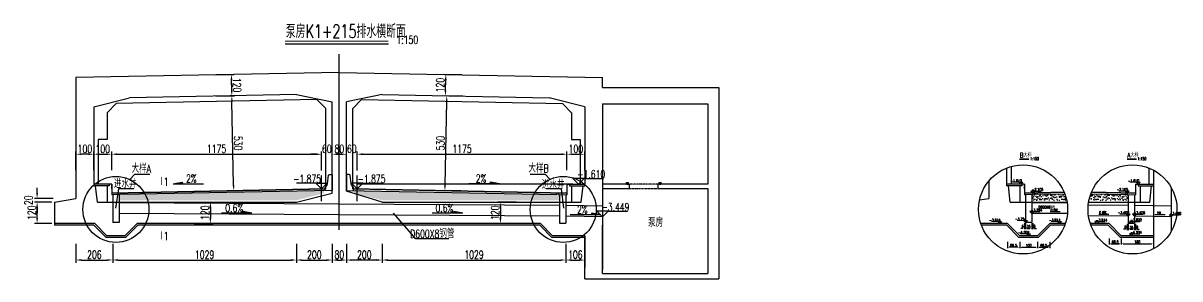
# Model space of a CAD drawing. Header units: millimetres. Extents: x -288 to 6191, y -2366 to -935.
import ezdxf
from ezdxf.enums import TextEntityAlignment as Align

# ---------------------------------------------------------------- set-up
doc = ezdxf.new("R2010")
doc.units = ezdxf.units.MM
doc.header["$LTSCALE"] = 0.25
doc.header["$MEASUREMENT"] = 0
doc.linetypes.add('ACAD_ISO04W100', pattern=[30, 24, -3, 0, -3])
doc.linetypes.add('DASHED', pattern=[0.75, 0.5, -0.25])
for name, color, linetype in [('WINDOW', 4, 'Continuous'), ('中心线', 5, 'ACAD_ISO04W100'), ('填充', 8, 'Continuous'), ('尺寸', 7, 'Continuous'), ('建筑限界', 9, 'Continuous'), ('文字', 7, 'Continuous'), ('标注', 7, 'Continuous'), ('次轮廓线', 7, 'Continuous'), ('轮廓线', 1, 'Continuous')]:
    doc.layers.add(name, color=color, linetype=linetype)
doc.styles.get("Standard").update_dxf_attribs({"font": 'simplex1.shx', "width": 0.7, "bigfont": 'hztxt.shx'})
doc.dimstyles.new('150', dxfattribs={"dimscale": 15, "dimtxt": 3, "dimasz": 2, "dimexe": 1, "dimexo": 1, "dimgap": 0.5, "dimtad": 1, "dimdec": 1, "dimdsep": 46, "dimtxsty": 'Standard', "dimcen": 0.5, "dimadec": 0, "dimazin": 0, "dimtfac": 1, "dimtdec": 1, "dimtofl": 0, "dimtmove": 2, "dimatfit": 3, "dimfxl": 0, "dimtolj": 1, "dimtzin": 0, "dimarcsym": 0})
doc.dimstyles.new('50', dxfattribs={"dimscale": 5, "dimtxt": 3, "dimasz": 2, "dimexe": 1, "dimexo": 1, "dimgap": 0.5, "dimtad": 1, "dimdec": 1, "dimdsep": 46, "dimtxsty": 'Standard', "dimcen": 0.5, "dimadec": 0, "dimazin": 0, "dimtfac": 1, "dimtdec": 1, "dimtofl": 0, "dimtmove": 2, "dimatfit": 3, "dimfxl": 0, "dimtolj": 1, "dimtzin": 0, "dimarcsym": 0})
pattern_1 = [(45, (-2627.468, 6522.255), (-8.838835, 8.838835), []), (50, (-2627.468, 6522.255), (35.86301, -3.13761), [3.75, -41.25]), (355, (-2627.47, 6522.255), (-6.93757, 37.60961), [3, -33]), (100.4514, (-2624.48, 6521.994), (28.92547, 34.47198), [3.18701, -35.0571]), (46.1842, (-2627.47, 6532.255), (53.36205, -8.27595), [5.625, -61.875]), (96.6356, (-2623.02, 6531.565), (46.73314, 48.7059), [4.7805, -52.58565]), (351.1842, (-2627.47, 6532.255), (46.7331, 48.70593), [4.5, -49.5]), (21, (-2622.468, 6529.755), (29.84535, -20.130945), [3.75, -41.25]), (326, (-2622.47, 6529.755), (12.16577, 36.2575), [3, -33]), (71.4514, (-2619.98, 6528.078), (42.01113, 16.12652), [3.18701, -35.0571]), (37.5, (-2627.468, 6522.255), (0.607993, 16.644693), [0, -32.6, 0, -33.5, 0, -33.125]), (7.5, (-2627.468, 6522.255), (13.153477, 19.720586), [0, -19.1, 0, -31.85, 0, -12.625]), (327.5, (-2638.618, 6522.255), (26.691122, -1.127744), [0, -12.5, 0, -39, 0, -51.75]), (317.5, (-2643.618, 6522.255), (29.15931, 5.00525), [0, -16.25, 0, -25.9, 0, -36.75])]

# ---------------------------------------------------------------- blocks, each defined once
blk = doc.blocks.new('*D5')
at = {"layer": '标注', "color": 0, "lineweight": -2}
for p, q in [((7.9, -2170.3), (7.9, -2275.3)), ((213.9, -2170.3), (213.9, -2275.3)), ((37.9, -2260.3), (183.9, -2260.3))]:
    blk.add_line(p, q, dxfattribs=at)
at = {"layer": '标注', "color": 0}
for points in [[(37.9, -2255.3), (37.9, -2265.3), (7.9, -2260.3)], [(183.9, -2255.3), (183.9, -2265.3), (213.9, -2260.3)]]:
    blk.add_solid(points, dxfattribs=at)
at = {"layer": '标注', "color": 0, "insert": (110.9, -2230.3), "char_height": 45, "attachment_point": 5}
blk.add_mtext('\\A1;206', dxfattribs=at)
blk = doc.blocks.new('*D6')
at = {"layer": '标注', "color": 0, "lineweight": -2}
for p, q in [((213.9, -2170.3), (213.9, -2275.3)), ((1242.9, -2170.3), (1242.9, -2275.3)), ((243.9, -2260.3), (1212.9, -2260.3))]:
    blk.add_line(p, q, dxfattribs=at)
at = {"layer": '标注', "color": 0}
for points in [[(243.9, -2255.3), (243.9, -2265.3), (213.9, -2260.3)], [(1212.9, -2255.3), (1212.9, -2265.3), (1242.9, -2260.3)]]:
    blk.add_solid(points, dxfattribs=at)
at = {"layer": '标注', "color": 0, "insert": (728.4, -2230.3), "char_height": 45, "attachment_point": 5}
blk.add_mtext('\\A1;1029', dxfattribs=at)
blk = doc.blocks.new('*D7')
at = {"layer": '标注', "color": 0, "lineweight": -2}
for p, q in [((1442.9, -2170.3), (1442.9, -2275.3)), ((1522.9, -2170.3), (1522.9, -2275.3)), ((1472.9, -2260.3), (1492.9, -2260.3))]:
    blk.add_line(p, q, dxfattribs=at)
at = {"layer": '标注', "color": 0}
for points in [[(1472.9, -2255.3), (1472.9, -2265.3), (1442.9, -2260.3)], [(1492.9, -2255.3), (1492.9, -2265.3), (1522.9, -2260.3)]]:
    blk.add_solid(points, dxfattribs=at)
at = {"layer": '标注', "color": 0, "insert": (1482.9, -2230.3), "char_height": 45, "attachment_point": 5}
blk.add_mtext('\\A1;80', dxfattribs=at)
blk = doc.blocks.new('*D8')
at = {"layer": '标注', "color": 0, "lineweight": -2}
for p, q in [((1722.9, -2170.3), (1722.9, -2275.3)), ((2751.9, -2170.3), (2751.9, -2275.3)), ((1752.9, -2260.3), (2721.9, -2260.3))]:
    blk.add_line(p, q, dxfattribs=at)
at = {"layer": '标注', "color": 0}
for points in [[(1752.9, -2255.3), (1752.9, -2265.3), (1722.9, -2260.3)], [(2721.9, -2255.3), (2721.9, -2265.3), (2751.9, -2260.3)]]:
    blk.add_solid(points, dxfattribs=at)
at = {"layer": '标注', "color": 0, "insert": (2237.4, -2230.3), "char_height": 45, "attachment_point": 5}
blk.add_mtext('\\A1;1029', dxfattribs=at)
blk = doc.blocks.new('*D9')
at = {"layer": '标注', "color": 0, "lineweight": -2}
for p, q in [((2751.9, -2170.3), (2751.9, -2275.3)), ((2857.9, -2170.3), (2857.9, -2275.3)), ((2781.9, -2260.3), (2827.9, -2260.3))]:
    blk.add_line(p, q, dxfattribs=at)
at = {"layer": '标注', "color": 0}
for points in [[(2781.9, -2255.3), (2781.9, -2265.3), (2751.9, -2260.3)], [(2827.9, -2255.3), (2827.9, -2265.3), (2857.9, -2260.3)]]:
    blk.add_solid(points, dxfattribs=at)
at = {"layer": '标注', "color": 0, "insert": (2804.9, -2230.3), "char_height": 45, "attachment_point": 5}
blk.add_mtext('\\A1;106', dxfattribs=at)
blk = doc.blocks.new('*D10')
at = {"layer": '标注', "color": 0, "lineweight": -2}
for p, q in [((-127.1, -1935.7), (-224.8, -1935.7)), ((-209.8, -2025.7), (-209.8, -1965.7)), ((-127.1, -2055.7), (-224.8, -2055.7))]:
    blk.add_line(p, q, dxfattribs=at)
at = {"layer": '标注', "color": 0}
for points in [[(-214.8, -1965.7), (-204.8, -1965.7), (-209.8, -1935.7)], [(-214.8, -2025.7), (-204.8, -2025.7), (-209.8, -2055.7)]]:
    blk.add_solid(points, dxfattribs=at)
at = {"layer": '标注', "color": 0, "insert": (-239.8, -1995.7), "char_height": 45, "attachment_point": 5, "rotation": 90}
blk.add_mtext('\\A1;120', dxfattribs=at)
blk = doc.blocks.new('*D11')
at = {"layer": '标注', "color": 0, "lineweight": -2}
for p, q in [((-209.8, -1885.7), (-209.8, -1855.7)), ((-119.8, -1915.7), (-224.8, -1915.7)), ((-127.1, -1935.7), (-224.8, -1935.7)), ((-209.8, -1965.7), (-209.8, -1995.7))]:
    blk.add_line(p, q, dxfattribs=at)
at = {"layer": '标注', "color": 0}
for points in [[(-214.8, -1885.7), (-204.8, -1885.7), (-209.8, -1915.7)], [(-214.8, -1965.7), (-204.8, -1965.7), (-209.8, -1935.7)]]:
    blk.add_solid(points, dxfattribs=at)
at = {"layer": '标注', "color": 0, "insert": (-258.6, -1925.7), "char_height": 45, "attachment_point": 5, "rotation": 90}
blk.add_mtext('\\A1;20', dxfattribs=at)
blk = doc.blocks.new('*D12')
at = {"color": 0, "lineweight": -2}
for p, q in [((670.6, -1935.7), (775.6, -1935.7)), ((760.6, -1965.7), (760.6, -2025.7)), ((670.6, -2055.7), (775.6, -2055.7))]:
    blk.add_line(p, q, dxfattribs=at)
at = {"color": 0}
for points in [[(755.6, -1965.7), (765.6, -1965.7), (760.6, -1935.7)], [(755.6, -2025.7), (765.6, -2025.7), (760.6, -2055.7)]]:
    blk.add_solid(points, dxfattribs=at)
at = {"color": 0, "insert": (730.6, -1995.7), "char_height": 45, "attachment_point": 5, "rotation": 90}
blk.add_mtext('\\A1;120', dxfattribs=at)
blk = doc.blocks.new('*D1')
at = {"layer": '标注', "color": 0, "lineweight": -2}
for p, q in [((107.9, -1758.3), (107.9, -1653.3)), ((137.9, -1668.3), (177.9, -1668.3)), ((207.9, -1758.3), (207.9, -1653.3))]:
    blk.add_line(p, q, dxfattribs=at)
at = {"layer": '标注', "color": 0}
for points in [[(137.9, -1663.3), (137.9, -1673.3), (107.9, -1668.3)], [(177.9, -1663.3), (177.9, -1673.3), (207.9, -1668.3)]]:
    blk.add_solid(points, dxfattribs=at)
at = {"layer": '标注', "color": 0, "insert": (157.9, -1638.3), "char_height": 45, "attachment_point": 5}
blk.add_mtext('\\A1;100', dxfattribs=at)
blk = doc.blocks.new('*D2')
at = {"layer": '标注', "color": 0, "lineweight": -2}
for p, q in [((207.9, -1758.3), (207.9, -1653.3)), ((237.9, -1668.3), (1352.9, -1668.3)), ((1382.9, -1758.3), (1382.9, -1653.3))]:
    blk.add_line(p, q, dxfattribs=at)
at = {"layer": '标注', "color": 0}
for points in [[(237.9, -1663.3), (237.9, -1673.3), (207.9, -1668.3)], [(1352.9, -1663.3), (1352.9, -1673.3), (1382.9, -1668.3)]]:
    blk.add_solid(points, dxfattribs=at)
at = {"layer": '标注', "color": 0, "insert": (795.4, -1638.3), "char_height": 45, "attachment_point": 5}
blk.add_mtext('\\A1;1175', dxfattribs=at)
blk = doc.blocks.new('*D3')
at = {"layer": '标注', "color": 0, "lineweight": -2}
for p, q in [((1582.9, -1758.3), (1582.9, -1653.3)), ((1612.9, -1668.3), (2727.9, -1668.3)), ((2757.9, -1758.3), (2757.9, -1653.3))]:
    blk.add_line(p, q, dxfattribs=at)
at = {"layer": '标注', "color": 0}
for points in [[(1612.9, -1663.3), (1612.9, -1673.3), (1582.9, -1668.3)], [(2727.9, -1663.3), (2727.9, -1673.3), (2757.9, -1668.3)]]:
    blk.add_solid(points, dxfattribs=at)
at = {"layer": '标注', "color": 0, "insert": (2170.4, -1638.3), "char_height": 45, "attachment_point": 5}
blk.add_mtext('\\A1;1175', dxfattribs=at)
blk = doc.blocks.new('*D4')
at = {"layer": '标注', "color": 0, "lineweight": -2}
for p, q in [((2757.9, -1758.3), (2757.9, -1653.3)), ((2787.9, -1668.3), (2827.9, -1668.3)), ((2857.9, -1758.3), (2857.9, -1653.3))]:
    blk.add_line(p, q, dxfattribs=at)
at = {"layer": '标注', "color": 0}
for points in [[(2787.9, -1663.3), (2787.9, -1673.3), (2757.9, -1668.3)], [(2827.9, -1663.3), (2827.9, -1673.3), (2857.9, -1668.3)]]:
    blk.add_solid(points, dxfattribs=at)
at = {"layer": '标注', "color": 0, "insert": (2807.9, -1638.3), "char_height": 45, "attachment_point": 5}
blk.add_mtext('\\A1;100', dxfattribs=at)
blk = doc.blocks.new('箭头')
at = {"layer": '尺寸'}
blk.add_hatch(color=256, dxfattribs=at).paths.add_polyline_path([(0, 0), (-0.35, 0.6), (-3.63, 0)])
for p, q in [((-3.63, 0), (-0.35, 0.6)), ((-3.63, 0), (7.74, 0)), ((-0.35, 0.6), (0, 0))]:
    blk.add_line(p, q, dxfattribs=at)
blk = doc.blocks.new('*D14')
at = {"color": 0, "lineweight": -2}
for p, q in [((788.4, -1224.1), (893.4, -1222)), ((880.2, -1312.2), (879, -1252.3)), ((790.8, -1344), (895.8, -1341.9))]:
    blk.add_line(p, q, dxfattribs=at)
at = {"color": 0}
for points in [[(884, -1252.2), (874, -1252.4), (878.4, -1222.3)], [(885.2, -1312.1), (875.2, -1312.3), (880.8, -1342.2)]]:
    blk.add_solid(points, dxfattribs=at)
at = {"color": 0, "insert": (909.6, -1281.6), "char_height": 45, "attachment_point": 5, "rotation": 271.14576}
blk.add_mtext('\\A1;120', dxfattribs=at)
blk = doc.blocks.new('*D15')
at = {"color": 0, "lineweight": -2}
for p, q in [((2169.5, -1223.9), (2064.5, -1221.8)), ((2077.7, -1312.1), (2078.9, -1252.1)), ((2167.1, -1343.9), (2062.1, -1341.8))]:
    blk.add_line(p, q, dxfattribs=at)
at = {"color": 0}
for points in [[(2073.9, -1252), (2083.9, -1252.2), (2079.5, -1222.1)], [(2072.7, -1312), (2082.7, -1312.2), (2077.1, -1342.1)]]:
    blk.add_solid(points, dxfattribs=at)
at = {"color": 0, "insert": (2048.3, -1281.5), "char_height": 45, "attachment_point": 5, "rotation": 88.85424}
blk.add_mtext('\\A1;120', dxfattribs=at)
blk = doc.blocks.new('*D16')
at = {"color": 0, "lineweight": -2}
for p, q in [((7.9, -1758.3), (7.9, -1653.3)), ((77.9, -1668.3), (37.9, -1668.3)), ((107.9, -1758.3), (107.9, -1653.3))]:
    blk.add_line(p, q, dxfattribs=at)
at = {"color": 0}
for points in [[(37.9, -1663.3), (37.9, -1673.3), (7.9, -1668.3)], [(77.9, -1663.3), (77.9, -1673.3), (107.9, -1668.3)]]:
    blk.add_solid(points, dxfattribs=at)
at = {"color": 0, "insert": (57.9, -1638.3), "char_height": 45, "attachment_point": 5}
blk.add_mtext('\\A1;100', dxfattribs=at)
blk = doc.blocks.new('*D17')
at = {"color": 0, "lineweight": -2}
for p, q in [((1352.9, -1668.5), (1322.9, -1668.5)), ((1382.9, -1758.5), (1382.9, -1653.5)), ((1442.9, -1758.5), (1442.9, -1653.5)), ((1472.9, -1668.5), (1502.9, -1668.5))]:
    blk.add_line(p, q, dxfattribs=at)
at = {"color": 0}
for points in [[(1352.9, -1663.5), (1352.9, -1673.5), (1382.9, -1668.5)], [(1472.9, -1663.5), (1472.9, -1673.5), (1442.9, -1668.5)]]:
    blk.add_solid(points, dxfattribs=at)
at = {"color": 0, "insert": (1412.9, -1638.5), "char_height": 45, "attachment_point": 5}
blk.add_mtext('\\A1;60', dxfattribs=at)
blk = doc.blocks.new('*D18')
at = {"color": 0, "lineweight": -2}
for p, q in [((1492.9, -1668.5), (1462.9, -1668.5)), ((1522.9, -1758.5), (1522.9, -1653.5)), ((1582.9, -1758.5), (1582.9, -1653.5)), ((1612.9, -1668.5), (1642.9, -1668.5))]:
    blk.add_line(p, q, dxfattribs=at)
at = {"color": 0}
for points in [[(1492.9, -1663.5), (1492.9, -1673.5), (1522.9, -1668.5)], [(1612.9, -1663.5), (1612.9, -1673.5), (1582.9, -1668.5)]]:
    blk.add_solid(points, dxfattribs=at)
at = {"color": 0, "insert": (1552.9, -1638.5), "char_height": 45, "attachment_point": 5}
blk.add_mtext('\\A1;60', dxfattribs=at)
blk = doc.blocks.new('*D19')
at = {"color": 0, "lineweight": -2}
for p, q in [((1442.9, -1758.5), (1442.9, -1653.5)), ((1492.9, -1668.5), (1472.9, -1668.5)), ((1522.9, -1758.5), (1522.9, -1653.5))]:
    blk.add_line(p, q, dxfattribs=at)
at = {"color": 0}
for points in [[(1472.9, -1663.5), (1472.9, -1673.5), (1442.9, -1668.5)], [(1492.9, -1663.5), (1492.9, -1673.5), (1522.9, -1668.5)]]:
    blk.add_solid(points, dxfattribs=at)
at = {"color": 0, "insert": (1482.9, -1638.5), "char_height": 45, "attachment_point": 5}
blk.add_mtext('\\A1;80', dxfattribs=at)
blk = doc.blocks.new('*D21')
at = {"color": 0, "lineweight": -2}
for p, q in [((790.8, -1344), (895.8, -1341.9)), ((890.8, -1842), (881.4, -1372.2)), ((801.4, -1873.8), (906.4, -1871.7))]:
    blk.add_line(p, q, dxfattribs=at)
at = {"color": 0}
for points in [[(886.4, -1372.1), (876.4, -1372.3), (880.8, -1342.2)], [(895.8, -1841.9), (885.8, -1842.1), (891.4, -1872)]]:
    blk.add_solid(points, dxfattribs=at)
at = {"color": 0, "insert": (916.1, -1606.5), "char_height": 45, "attachment_point": 5, "rotation": 271.14576}
blk.add_mtext('\\A1;530', dxfattribs=at)
blk = doc.blocks.new('*D22')
at = {"color": 0, "lineweight": -2}
for p, q in [((2174.9, -1344), (2069.9, -1341.9)), ((2074.9, -1842), (2084.3, -1372.2)), ((2164.3, -1873.8), (2059.3, -1871.7))]:
    blk.add_line(p, q, dxfattribs=at)
at = {"color": 0}
for points in [[(2079.3, -1372.1), (2089.3, -1372.3), (2084.9, -1342.2)], [(2069.9, -1841.9), (2079.9, -1842.1), (2074.3, -1872)]]:
    blk.add_solid(points, dxfattribs=at)
at = {"color": 0, "insert": (2049.6, -1606.5), "char_height": 45, "attachment_point": 5, "rotation": 88.85424}
blk.add_mtext('\\A1;530', dxfattribs=at)
blk = doc.blocks.new('*D23')
at = {"layer": '标注', "color": 0, "lineweight": -2}
for p, q in [((1242.9, -2170.3), (1242.9, -2275.3)), ((1442.9, -2170.3), (1442.9, -2275.3)), ((1272.9, -2260.3), (1412.9, -2260.3))]:
    blk.add_line(p, q, dxfattribs=at)
at = {"layer": '标注', "color": 0}
for points in [[(1272.9, -2255.3), (1272.9, -2265.3), (1242.9, -2260.3)], [(1412.9, -2255.3), (1412.9, -2265.3), (1442.9, -2260.3)]]:
    blk.add_solid(points, dxfattribs=at)
at = {"layer": '标注', "color": 0, "insert": (1342.9, -2230.3), "char_height": 45, "attachment_point": 5}
blk.add_mtext('\\A1;200', dxfattribs=at)
blk = doc.blocks.new('*D24')
at = {"layer": '标注', "color": 0, "lineweight": -2}
for p, q in [((1522.9, -2170.3), (1522.9, -2275.3)), ((1722.9, -2170.3), (1722.9, -2275.3)), ((1692.9, -2260.3), (1552.9, -2260.3))]:
    blk.add_line(p, q, dxfattribs=at)
at = {"layer": '标注', "color": 0}
for points in [[(1552.9, -2255.3), (1552.9, -2265.3), (1522.9, -2260.3)], [(1692.9, -2255.3), (1692.9, -2265.3), (1722.9, -2260.3)]]:
    blk.add_solid(points, dxfattribs=at)
at = {"layer": '标注', "color": 0, "insert": (1622.9, -2230.3), "char_height": 45, "attachment_point": 5}
blk.add_mtext('\\A1;200', dxfattribs=at)
blk = doc.blocks.new('*D25')
at = {"color": 0, "lineweight": -2}
for p, q in [((2475.3, -1935.7), (2370.3, -1935.7)), ((2385.3, -1965.7), (2385.3, -2025.7)), ((2475.3, -2055.7), (2370.3, -2055.7))]:
    blk.add_line(p, q, dxfattribs=at)
at = {"color": 0}
for points in [[(2380.3, -1965.7), (2390.3, -1965.7), (2385.3, -1935.7)], [(2380.3, -2025.7), (2390.3, -2025.7), (2385.3, -2055.7)]]:
    blk.add_solid(points, dxfattribs=at)
at = {"color": 0, "insert": (2355.3, -1995.7), "char_height": 45, "attachment_point": 5, "rotation": 90}
blk.add_mtext('\\A1;120', dxfattribs=at)
blk = doc.blocks.new('*D27')
at = {"color": 0, "lineweight": -2}
for p, q in [((5293.8, -2158.9), (5293.8, -2193.9)), ((5303.8, -2188.9), (5383.8, -2188.9)), ((5393.8, -2158.9), (5393.8, -2193.9))]:
    blk.add_line(p, q, dxfattribs=at)
at = {"color": 0}
for points in [[(5303.8, -2187.2), (5303.8, -2190.6), (5293.8, -2188.9)], [(5383.8, -2187.2), (5383.8, -2190.6), (5393.8, -2188.9)]]:
    blk.add_solid(points, dxfattribs=at)
at = {"color": 0, "insert": (5343.8, -2178.9), "char_height": 15, "attachment_point": 5}
blk.add_mtext('\\A1;100', dxfattribs=at)
blk = doc.blocks.new('*D28')
at = {"color": 0, "lineweight": -2}
for p, q in [((5225.3, -2158.9), (5225.3, -2193.9)), ((5283.8, -2188.9), (5235.3, -2188.9)), ((5293.8, -2158.9), (5293.8, -2193.9))]:
    blk.add_line(p, q, dxfattribs=at)
at = {"color": 0}
for points in [[(5235.3, -2187.2), (5235.3, -2190.6), (5225.3, -2188.9)], [(5283.8, -2187.2), (5283.8, -2190.6), (5293.8, -2188.9)]]:
    blk.add_solid(points, dxfattribs=at)
at = {"color": 0, "insert": (5259.6, -2178.9), "char_height": 15, "attachment_point": 5}
blk.add_mtext('\\A1;68.5', dxfattribs=at)
blk = doc.blocks.new('*D29')
at = {"color": 0, "lineweight": -2}
for p, q in [((5393.8, -2158.9), (5393.8, -2193.9)), ((5403.8, -2188.9), (5452.4, -2188.9)), ((5462.4, -2158.9), (5462.4, -2193.9))]:
    blk.add_line(p, q, dxfattribs=at)
at = {"color": 0}
for points in [[(5403.8, -2187.2), (5403.8, -2190.6), (5393.8, -2188.9)], [(5452.4, -2187.2), (5452.4, -2190.6), (5462.4, -2188.9)]]:
    blk.add_solid(points, dxfattribs=at)
at = {"color": 0, "insert": (5428.1, -2178.9), "char_height": 15, "attachment_point": 5}
blk.add_mtext('\\A1;68.5', dxfattribs=at)
blk = doc.blocks.new('*D30')
at = {"color": 0, "lineweight": -2}
for p, q in [((5794.3, -2139), (5794.3, -2174)), ((5804.3, -2169), (5852.8, -2169)), ((5862.8, -2139), (5862.8, -2174))]:
    blk.add_line(p, q, dxfattribs=at)
at = {"color": 0}
for points in [[(5804.3, -2167.4), (5804.3, -2170.7), (5794.3, -2169)], [(5852.8, -2167.4), (5852.8, -2170.7), (5862.8, -2169)]]:
    blk.add_solid(points, dxfattribs=at)
at = {"color": 0, "insert": (5828.5, -2159), "char_height": 15, "attachment_point": 5}
blk.add_mtext('\\A1;68.5', dxfattribs=at)
blk = doc.blocks.new('*D31')
at = {"color": 0, "lineweight": -2}
for p, q in [((5862.8, -2139), (5862.8, -2174)), ((5872.8, -2169), (6032.8, -2169)), ((6042.8, -2139), (6042.8, -2174))]:
    blk.add_line(p, q, dxfattribs=at)
at = {"color": 0}
for points in [[(5872.8, -2167.4), (5872.8, -2170.7), (5862.8, -2169)], [(6032.8, -2167.4), (6032.8, -2170.7), (6042.8, -2169)]]:
    blk.add_solid(points, dxfattribs=at)
at = {"color": 0, "insert": (5952.8, -2159), "char_height": 15, "attachment_point": 5}
blk.add_mtext('\\A1;180', dxfattribs=at)
blk = doc.blocks.new('*D32')
at = {"color": 0, "lineweight": -2}
for p, q in [((5326.3, -2053.3), (5326.3, -2088.3)), ((5361.3, -2053.3), (5361.3, -2088.3)), ((5336.3, -2083.3), (5351.3, -2083.3))]:
    blk.add_line(p, q, dxfattribs=at)
at = {"color": 0}
for points in [[(5336.3, -2081.6), (5336.3, -2084.9), (5326.3, -2083.3)], [(5351.3, -2081.6), (5351.3, -2084.9), (5361.3, -2083.3)]]:
    blk.add_solid(points, dxfattribs=at)
at = {"color": 0, "insert": (5343.8, -2073.3), "char_height": 15, "attachment_point": 5}
blk.add_mtext('\\A1;35', dxfattribs=at)
blk = doc.blocks.new('*D33')
at = {"color": 0, "lineweight": -2}
for p, q in [((5361.3, -2054.7), (5361.3, -2088.3)), ((5367.3, -2053.3), (5367.3, -2088.3)), ((5351.3, -2083.3), (5341.3, -2083.3)), ((5377.3, -2083.3), (5387.3, -2083.3))]:
    blk.add_line(p, q, dxfattribs=at)
at = {"color": 0}
for points in [[(5351.3, -2081.6), (5351.3, -2084.9), (5361.3, -2083.3)], [(5377.3, -2081.6), (5377.3, -2084.9), (5367.3, -2083.3)]]:
    blk.add_solid(points, dxfattribs=at)
at = {"color": 0, "insert": (5376.7, -2071.2), "char_height": 15, "attachment_point": 5}
blk.add_mtext('\\A1;6', dxfattribs=at)
blk = doc.blocks.new('*D34')
at = {"color": 0, "lineweight": -2}
for p, q in [((5320.3, -2053.3), (5320.3, -2088.3)), ((5326.3, -2054.7), (5326.3, -2088.3)), ((5310.3, -2083.3), (5300.3, -2083.3)), ((5336.3, -2083.3), (5346.3, -2083.3))]:
    blk.add_line(p, q, dxfattribs=at)
at = {"color": 0}
for points in [[(5310.3, -2081.6), (5310.3, -2084.9), (5320.3, -2083.3)], [(5336.3, -2081.6), (5336.3, -2084.9), (5326.3, -2083.3)]]:
    blk.add_solid(points, dxfattribs=at)
at = {"color": 0, "insert": (5311, -2071.2), "char_height": 15, "attachment_point": 5}
blk.add_mtext('\\A1;6', dxfattribs=at)
blk = doc.blocks.new('*D36')
at = {"color": 0, "lineweight": -2}
for p, q in [((5901.8, -2058.1), (5901.8, -2093.1)), ((5936.8, -2058.1), (5936.8, -2093.1)), ((5911.8, -2088.1), (5926.8, -2088.1))]:
    blk.add_line(p, q, dxfattribs=at)
at = {"color": 0}
for points in [[(5911.8, -2086.4), (5911.8, -2089.8), (5901.8, -2088.1)], [(5926.8, -2086.4), (5926.8, -2089.8), (5936.8, -2088.1)]]:
    blk.add_solid(points, dxfattribs=at)
at = {"color": 0, "insert": (5919.3, -2078.1), "char_height": 15, "attachment_point": 5}
blk.add_mtext('\\A1;35', dxfattribs=at)
blk = doc.blocks.new('*D37')
at = {"color": 0, "lineweight": -2}
for p, q in [((5936.8, -2059.5), (5936.8, -2093.1)), ((5942.8, -2058.1), (5942.8, -2093.1)), ((5926.8, -2088.1), (5916.8, -2088.1)), ((5952.8, -2088.1), (5962.8, -2088.1))]:
    blk.add_line(p, q, dxfattribs=at)
at = {"color": 0}
for points in [[(5926.8, -2086.4), (5926.8, -2089.8), (5936.8, -2088.1)], [(5952.8, -2086.4), (5952.8, -2089.8), (5942.8, -2088.1)]]:
    blk.add_solid(points, dxfattribs=at)
at = {"color": 0, "insert": (5952.2, -2076), "char_height": 15, "attachment_point": 5}
blk.add_mtext('\\A1;6', dxfattribs=at)
blk = doc.blocks.new('*D35')
at = {"color": 0, "lineweight": -2}
for p, q in [((5895.8, -2058.1), (5895.8, -2093.1)), ((5901.8, -2059.5), (5901.8, -2093.1)), ((5885.8, -2088.1), (5875.8, -2088.1)), ((5911.8, -2088.1), (5921.8, -2088.1))]:
    blk.add_line(p, q, dxfattribs=at)
at = {"color": 0}
for points in [[(5885.8, -2086.4), (5885.8, -2089.8), (5895.8, -2088.1)], [(5911.8, -2086.4), (5911.8, -2089.8), (5901.8, -2088.1)]]:
    blk.add_solid(points, dxfattribs=at)
at = {"color": 0, "insert": (5886.5, -2076), "char_height": 15, "attachment_point": 5}
blk.add_mtext('\\A1;6', dxfattribs=at)

msp = doc.modelspace()

# ---------------------------------------------------------------- hatches: boundary and pattern name
at = {"layer": '填充'}
h = msp.add_hatch(dxfattribs=at)
h.set_pattern_fill('AR-CONC', color=256, scale=5, style=0)
h.set_pattern_definition([(50, (0, 272.81), (35.863, -3.1376), [3.75, -41.25]), (355, (0, 272.81), (-6.93757, 37.6096), [3, -33]), (100.4514, (2.99, 272.548), (28.92547, 34.472), [3.187, -35.0571]), (46.1842, (0, 282.81), (53.36205, -8.27595), [5.625, -61.875]), (96.6356, (4.447, 282.12), (46.7331, 48.7059), [4.7805, -52.5856]), (351.1842, (0, 282.81), (46.7331, 48.7059), [4.5, -49.5]), (21, (5, 280.31), (29.84535, -20.13094), [3.75, -41.25]), (326, (5, 280.31), (12.16577, 36.2575), [3, -33]), (71.4514, (7.487, 278.63), (42.01113, 16.12652), [3.187, -35.0571]), (37.5, (0, 272.809), (0.60799, 16.64469), [0, -32.6, 0, -33.5, 0, -33.125]), (7.5, (0, 272.81), (13.15348, 19.72059), [0, -19.1, 0, -31.85, 0, -12.625]), (327.5, (-11.15, 272.809), (26.69112, -1.127744), [0, -12.5, 0, -39, 0, -51.75]), (317.5, (-16.15, 272.81), (29.1593, 5.00525), [0, -16.25, 0, -25.9, 0, -36.75])])
h.paths.add_polyline_path([(1242.87, -1925.68), (1397.87, -1886.93), (1397.87, -1871.88), (262.87, -1894.58), (262.87, -1884.58), (252.87, -1884.78), (252.87, -1894.88), (247.87, -1894.98), (247.87, -1925.68)])
h = msp.add_hatch(dxfattribs=at)
h.set_pattern_fill('AR-CONC', color=256, scale=5, style=0)
h.set_pattern_definition([(130, (2965.737, 272.81), (-35.863, -3.1376), [3.75, -41.25]), (185, (2965.737, 272.81), (6.93757, 37.6096), [3, -33]), (79.5486, (2962.75, 272.548), (-28.92547, 34.472), [3.187, -35.0571]), (133.8158, (2965.737, 282.81), (-53.36205, -8.27595), [5.625, -61.875]), (83.3644, (2961.29, 282.12), (-46.7331, 48.7059), [4.7805, -52.5856]), (188.8158, (2965.737, 282.81), (-46.7331, 48.7059), [4.5, -49.5]), (159, (2960.737, 280.31), (-29.84535, -20.13094), [3.75, -41.25]), (214, (2960.737, 280.31), (-12.16577, 36.2575), [3, -33]), (108.5486, (2958.25, 278.63), (-42.01113, 16.12652), [3.187, -35.0571]), (142.5, (2965.737, 272.809), (-0.60799, 16.64469), [0, -32.6, 0, -33.5, 0, -33.125]), (172.5, (2965.737, 272.81), (-13.15348, 19.72059), [0, -19.1, 0, -31.85, 0, -12.625]), (212.5, (2976.887, 272.809), (-26.69112, -1.127744), [0, -12.5, 0, -39, 0, -51.75]), (222.5, (2981.887, 272.81), (-29.1593, 5.00525), [0, -16.25, 0, -25.9, 0, -36.75])])
h.paths.add_polyline_path([(1567.87, -1886.93), (1722.87, -1925.68), (2717.87, -1925.68), (2717.87, -1894.98), (2712.87, -1894.88), (2712.87, -1884.78), (2702.87, -1884.58), (2702.87, -1894.58), (1567.87, -1871.88)])
h = msp.add_hatch(dxfattribs=at)
h.set_pattern_fill('AR-CONC', color=256, scale=5, style=0)
h.set_pattern_definition([(50, (5112.466, 272.81), (35.863, -3.1376), [3.75, -41.25]), (355, (5112.466, 272.81), (-6.93757, 37.6096), [3, -33]), (100.4514, (5115.455, 272.548), (28.92547, 34.472), [3.187, -35.0571]), (46.1842, (5112.466, 282.81), (53.36205, -8.27595), [5.625, -61.875]), (96.6356, (5116.913, 282.12), (46.7331, 48.7059), [4.7805, -52.5856]), (351.1842, (5112.466, 282.81), (46.7331, 48.7059), [4.5, -49.5]), (21, (5117.466, 280.31), (29.84535, -20.13094), [3.75, -41.25]), (326, (5117.466, 280.31), (12.16577, 36.2575), [3, -33]), (71.4514, (5119.954, 278.63), (42.01113, 16.1265), [3.187, -35.0571]), (37.5, (5112.466, 272.809), (0.60799, 16.64469), [0, -32.6, 0, -33.5, 0, -33.125]), (7.5, (5112.466, 272.81), (13.15348, 19.72059), [0, -19.1, 0, -31.85, 0, -12.625]), (327.5, (5101.316, 272.809), (26.69112, -1.12774), [0, -12.5, 0, -39, 0, -51.75]), (317.5, (5096.316, 272.81), (29.1593, 5.00525), [0, -16.25, 0, -25.9, 0, -36.75])])
edge = h.paths.add_edge_path()
edge.add_arc((5313.05, -1977.51), 249.15, 12.00769, 20.281099)
edge.add_line((5546.76, -1891.15), (5375.33, -1894.58))
edge.add_line((5375.33, -1894.58), (5375.33, -1884.58))
edge.add_line((5375.33, -1884.58), (5365.33, -1884.78))
edge.add_line((5365.33, -1884.78), (5365.33, -1894.88))
edge.add_line((5365.33, -1894.88), (5360.33, -1894.98))
edge.add_line((5360.33, -1894.98), (5360.33, -1925.68))
edge.add_line((5360.33, -1925.68), (5556.76, -1925.68))
h = msp.add_hatch(dxfattribs=at)
h.set_pattern_fill('AR-CONC', color=256, scale=5, style=0)
h.set_pattern_definition([(130, (6150.688, 272.81), (-35.863, -3.1376), [3.75, -41.25]), (185, (6150.688, 272.81), (6.93757, 37.6096), [3, -33]), (79.5486, (6147.7, 272.548), (-28.92547, 34.472), [3.187, -35.0571]), (133.8158, (6150.688, 282.81), (-53.36205, -8.27595), [5.625, -61.875]), (83.3644, (6146.24, 282.12), (-46.7331, 48.7059), [4.7805, -52.5856]), (188.8158, (6150.69, 282.81), (-46.7331, 48.7059), [4.5, -49.5]), (159, (6145.688, 280.31), (-29.84535, -20.13094), [3.75, -41.25]), (214, (6145.688, 280.31), (-12.16577, 36.2575), [3, -33]), (108.5486, (6143.2, 278.63), (-42.01113, 16.1265), [3.187, -35.0571]), (142.5, (6150.688, 272.809), (-0.60799, 16.64469), [0, -32.6, 0, -33.5, 0, -33.125]), (172.5, (6150.688, 272.81), (-13.15348, 19.72059), [0, -19.1, 0, -31.85, 0, -12.625]), (212.5, (6161.838, 272.809), (-26.69112, -1.12774), [0, -12.5, 0, -39, 0, -51.75]), (222.5, (6166.838, 272.81), (-29.1593, 5.00525), [0, -16.25, 0, -25.9, 0, -36.75])])
edge = h.paths.add_edge_path()
edge.add_arc((5925.69, -1977.51), 249.15, 159.600073, 167.99231)
edge.add_line((5681.99, -1925.68), (5902.82, -1925.68))
edge.add_line((5902.82, -1925.68), (5902.82, -1894.98))
edge.add_line((5902.82, -1894.98), (5897.82, -1894.88))
edge.add_line((5897.82, -1894.88), (5897.82, -1884.78))
edge.add_line((5897.82, -1884.78), (5887.82, -1884.58))
edge.add_line((5887.82, -1884.58), (5887.82, -1894.58))
edge.add_line((5887.82, -1894.58), (5692.17, -1890.67))
at = {"layer": '轮廓线'}
h = msp.add_hatch(dxfattribs=at)
h.set_pattern_fill('钢筋混凝土', color=0, scale=5, style=0)
h.set_pattern_definition(pattern_1)
h.paths.add_polyline_path([(3091.86, -1835.67), (3101.86, -1835.67), (3101.86, -1825.67), (3091.86, -1825.67)])
for points in [[(3091.86, -1835.67), (3091.86, -1825.67), (3094.36, -1825.67), (3094.36, -1835.67)], [(3091.86, -1825.67), (3101.86, -1825.67), (3101.86, -1828.17), (3091.86, -1828.17)], [(3091.86, -1835.67), (3101.86, -1835.67), (3101.86, -1833.17), (3091.86, -1833.17)], [(3101.86, -1835.67), (3101.86, -1825.67), (3099.36, -1825.67), (3099.36, -1835.67)], [(3267.87, -1835.68), (3267.87, -1859.68), (3270.37, -1857.18), (3270.37, -1838.18)], [(3273.87, -1835.67), (3273.87, -1825.67), (3276.37, -1825.67), (3276.37, -1835.67)], [(3273.87, -1825.67), (3283.87, -1825.67), (3283.87, -1828.17), (3273.87, -1828.17)], [(3273.87, -1835.67), (3283.87, -1835.67), (3283.87, -1833.17), (3273.87, -1833.17)], [(3283.87, -1835.67), (3283.87, -1825.67), (3281.37, -1825.67), (3281.37, -1835.67)]]:
    msp.add_hatch(color=0, dxfattribs=at).paths.add_polyline_path(points)
h = msp.add_hatch(dxfattribs=at)
h.set_pattern_fill('钢筋混凝土', color=0, scale=5, style=0)
h.set_pattern_definition(pattern_1)
h.paths.add_polyline_path([(3273.87, -1835.67), (3283.87, -1835.67), (3283.87, -1825.67), (3273.87, -1825.67)])

# ---------------------------------------------------------------- linework, layer by layer
for p, q in [((1179.25, -1050.39), (1758, -1050.39)), ((2957.98, -1295.68), (2957.87, -1239.68)), ((2957.87, -1593.24), (2957.87, -2312.68)), ((5293.72, -1696.89), (5345.93, -1696.89)), ((5895.41, -1696.89), (5947.62, -1696.89)), ((336.5, -1781.9), (309.96, -1810.44)), ((421.11, -1781.9), (336.5, -1781.9)), ((2551.49, -1780.18), (2636.1, -1780.18)), ((2636.1, -1780.18), (2662.64, -1808.72)), ((2853.88, -1803.86), (2961.99, -1803.86)), ((2857.87, -1793.43), (2857.87, -1835.68)), ((6042.82, -1793.43), (6042.82, -2197.42)), ((117.87, -1845.68), (107.87, -1845.68)), ((207.87, -1862.18), (207.87, -1835.68)), ((246.59, -1862.73), (229.96, -1970.67)), ((331.2, -1862.73), (246.59, -1862.73)), ((1351.05, -1830.36), (1242.95, -1830.36)), ((2790.09, -1835.68), (1582.87, -1835.68)), ((1582.87, -1862.18), (1582.87, -1835.68)), ((1614.69, -1830.36), (1722.79, -1830.36)), ((2725.9, -1862.73), (2641.29, -1862.73)), ((2725.9, -1862.73), (2738.23, -1970.67)), ((5230.33, -1845.68), (5220.33, -1845.68)), ((5290.29, -1825.07), (5254.25, -1825.07)), ((5320.33, -1862.18), (5320.33, -1835.68)), ((5377.94, -1874.17), (5413.98, -1874.17)), ((5885.21, -1874.17), (5849.18, -1874.17)), ((5947.21, -1825.07), (5911.18, -1825.07)), ((6142.82, -1855.31), (6142.82, -2099.72)), ((248.87, -1935.68), (248.87, -1939.68)), ((248.87, -1935.68), (248.87, -2049.69)), ((2716.87, -1935.68), (2716.87, -2049.05)), ((2751.87, -1935.68), (2751.87, -2054.5)), ((5361.33, -1935.68), (5361.33, -1939.68)), ((5361.33, -1935.68), (5361.33, -2049.69)), ((5901.82, -1935.68), (5901.82, -2049.05)), ((5936.82, -1935.68), (5936.82, -2054.5)), ((1911.62, -2141.08), (1787.14, -1998)), ((2989.69, -1987.79), (3097.79, -1987.79)), ((5371.9, -1989.12), (5407.93, -1989.12)), ((5891.21, -2003.89), (5855.18, -2003.89)), ((5947.43, -2003.89), (5983.46, -2003.89)), ((6153.43, -2008.01), (6189.46, -2008.01)), ((248.87, -2049.69), (213.87, -2049.69)), ((2716.87, -2014.5), (2716.87, -2054.5)), ((2716.87, -2049.05), (2716.87, -2054.5)), ((2716.87, -2054.5), (2751.87, -2054.5)), ((5171.34, -2045.11), (5135.3, -2045.11)), ((5315.77, -2039.12), (5279.74, -2039.12)), ((5361.33, -2049.69), (5326.33, -2049.69)), ((5506.65, -2045.11), (5470.61, -2045.11)), ((5736.38, -2045.07), (5772.41, -2045.07)), ((5901.82, -2014.5), (5901.82, -2054.5)), ((5901.82, -2049.05), (5901.82, -2054.5)), ((5901.82, -2054.5), (5936.82, -2054.5)), ((5929.93, -2043.89), (5965.96, -2043.89)), ((2857.87, -2124.69), (2857.87, -2302.7)), ((5333.19, -2114.12), (5297.15, -2114.12)), ((5929.93, -2114.08), (5965.96, -2114.08)), ((2096.3, -2141.08), (1911.62, -2141.08))]:
    msp.add_line(p, q)
for points, const_width in [([(1179.25, -1035.39), (1758, -1035.39)], 6), ([(5293.72, -1691.89), (5345.93, -1691.89)], 2), ([(5895.41, -1691.89), (5947.62, -1691.89)], 2)]:
    msp.add_lwpolyline(points, dxfattribs=dict(const_width=const_width))
for centre, radius in [((5313.05, -1977.51), 249.15), ((5925.69, -1977.51), 249.15), ((231.42, -1977.51), 184.61), ((2737.42, -1977.51), 184.61)]:
    msp.add_circle(centre, radius)
at = {"layer": 'WINDOW', "linetype": 'DASHED'}
for p, q in [((3267.87, -1835.68), (3107.87, -1835.68)), ((3107.87, -1859.68), (3267.87, -1859.68))]:
    msp.add_line(p, q, dxfattribs=at)
at = {"layer": '中心线'}
for p, q in [((1482.87, -2090.53), (1482.87, -1108.97)), ((1382.87, -1930.84), (1382.87, -1785.33)), ((1582.87, -1930.84), (1582.87, -1785.33))]:
    msp.add_line(p, q, dxfattribs=at)
at = {"layer": '建筑限界'}
for points in [[(207.87, -1885.68), (1407.87, -1861.68), (1407.87, -1411.68), (1357.87, -1362.68), (232.87, -1385.18), (182.87, -1436.18), (182.87, -1585.68), (132.87, -1585.68), (132.87, -1835.68)], [(2757.87, -1885.68), (1557.87, -1861.68), (1557.87, -1411.68), (1607.87, -1362.68), (2732.87, -1385.18), (2782.87, -1436.18), (2782.87, -1585.68), (2832.87, -1585.68), (2832.87, -1835.68)], [(5245.33, -1737.74), (5245.33, -1835.68)], [(6017.82, -1746.02), (6017.82, -1835.68)], [(5320.33, -1885.68), (5542.85, -1881.23)], [(5942.82, -1885.68), (5696.1, -1880.74)]]:
    msp.add_lwpolyline(points, dxfattribs=at)
at = {"layer": '文字', "const_width": 3.6}
for points in [[(487.76, -1840.59), (487.76, -1795.59)], [(487.76, -2144.74), (487.76, -2099.74)]]:
    msp.add_lwpolyline(points, dxfattribs=at)
at = {"layer": '次轮廓线'}
for p, q in [((1482.87, -1210.18), (7.87, -1239.68)), ((1482.87, -1210.18), (2957.87, -1239.68)), ((7.87, -1239.68), (7.87, -1915.68)), ((107.87, -1403.68), (307.87, -1353.68)), ((1242.87, -1334.98), (307.87, -1353.68)), ((1242.87, -1334.98), (1442.87, -1374.98)), ((1722.87, -1334.98), (1522.87, -1374.98)), ((1722.87, -1334.98), (2657.87, -1353.68)), ((2857.87, -1403.68), (2657.87, -1353.68)), ((107.87, -1403.68), (107.87, -1845.68)), ((1442.87, -1885.68), (1442.87, -1374.98)), ((1522.87, -1875.68), (1522.87, -1374.98)), ((2857.87, -1403.68), (2857.87, -1845.68)), ((2957.87, -1385.68), (2957.87, -1593.24)), ((5220.33, -1746.25), (5220.33, -1845.68)), ((6042.82, -1757.61), (6042.82, -1845.68)), ((207.87, -1835.68), (107.87, -1835.68)), ((192.87, -1845.68), (107.87, -1845.68)), ((127.98, -1935.68), (117.87, -1845.68)), ((182.87, -1845.68), (182.87, -1935.68)), ((192.87, -1835.68), (192.87, -1845.68)), ((207.87, -1835.68), (207.87, -1894.68)), ((1402.87, -1861.78), (207.87, -1885.68)), ((1442.87, -1870.98), (264.87, -1894.54)), ((1522.87, -1870.98), (2700.87, -1894.54)), ((1722.87, -1935.68), (1522.87, -1875.68)), ((1562.87, -1861.78), (2757.87, -1885.68)), ((2757.87, -1835.68), (2757.87, -1894.68)), ((2757.87, -1835.68), (2857.87, -1835.68)), ((2772.87, -1835.68), (2772.87, -1845.68)), ((2772.87, -1845.68), (2857.87, -1845.68)), ((2782.87, -1845.68), (2782.87, -1935.68)), ((2837.76, -1935.68), (2847.87, -1845.68)), ((5120.33, -1819.6), (5120.33, -1915.68)), ((5320.33, -1835.68), (5220.33, -1835.68)), ((5305.33, -1845.68), (5220.33, -1845.68)), ((5240.45, -1935.68), (5230.33, -1845.68)), ((5295.33, -1845.68), (5295.33, -1935.68)), ((5305.33, -1835.68), (5305.33, -1845.68)), ((5320.33, -1835.68), (5320.33, -1894.68)), ((5942.82, -1835.68), (5942.82, -1894.68)), ((5942.82, -1835.68), (6042.82, -1835.68)), ((5957.82, -1835.68), (5957.82, -1845.68)), ((5957.82, -1845.68), (6042.82, -1845.68)), ((5967.82, -1845.68), (5967.82, -1935.68)), ((6022.71, -1935.68), (6032.82, -1845.68)), ((-112.13, -1935.68), (7.87, -1915.68)), ((-112.13, -1935.68), (-112.13, -2065.68)), ((127.98, -1935.68), (1242.87, -1935.68)), ((254.87, -1893.74), (207.87, -1894.68)), ((213.87, -1894.56), (213.87, -2049.69)), ((248.87, -1893.86), (248.87, -1935.68)), ((254.87, -1884.78), (254.87, -1893.74)), ((264.87, -1884.58), (264.87, -1894.54)), ((1242.87, -1935.68), (1442.87, -1885.68)), ((1722.87, -1935.68), (2837.76, -1935.68)), ((2700.87, -1884.58), (2700.87, -1894.54)), ((2710.87, -1884.78), (2710.87, -1893.74)), ((2710.87, -1893.74), (2757.87, -1894.68)), ((2716.87, -1893.86), (2716.87, -1935.68)), ((2751.87, -1894.56), (2751.87, -1935.68)), ((5069.69, -1924.12), (5120.33, -1915.68)), ((5240.45, -1935.68), (5558.67, -1935.68)), ((5542.85, -1881.23), (5320.33, -1885.68)), ((5367.33, -1893.74), (5320.33, -1894.68)), ((5326.33, -1894.56), (5326.33, -2049.69)), ((5361.33, -1893.86), (5361.33, -1935.68)), ((5367.33, -1884.78), (5367.33, -1893.74)), ((5377.33, -1884.58), (5377.33, -1894.54)), ((5546.76, -1891.15), (5377.33, -1894.54)), ((5680.08, -1935.68), (6022.71, -1935.68)), ((5692.17, -1890.67), (5885.82, -1894.54)), ((5696.1, -1880.74), (5942.82, -1885.68)), ((5885.82, -1884.58), (5885.82, -1894.54)), ((5895.82, -1884.78), (5895.82, -1893.74)), ((5895.82, -1893.74), (5942.82, -1894.68)), ((5901.82, -1893.86), (5901.82, -1935.68)), ((5936.82, -1894.56), (5936.82, -1935.68)), ((112.83, -2055.68), (-112.13, -2055.68)), ((108.67, -2065.68), (-112.13, -2065.68)), ((177.21, -2134.69), (108.67, -2065.68)), ((181.37, -2124.69), (112.83, -2055.68)), ((281.37, -2124.69), (349.91, -2055.68)), ((285.53, -2134.69), (354.07, -2065.68)), ((2609.33, -2055.68), (349.91, -2055.68)), ((2605.17, -2065.68), (354.07, -2065.68)), ((2673.71, -2134.69), (2605.17, -2065.68)), ((2677.87, -2124.69), (2609.33, -2055.68)), ((5225.3, -2055.68), (5076.48, -2055.68)), ((5221.13, -2065.68), (5080.02, -2065.68)), ((5289.67, -2134.69), (5221.13, -2065.68)), ((5293.83, -2124.69), (5225.3, -2055.68)), ((5393.83, -2124.69), (5462.37, -2055.68)), ((5398, -2134.69), (5466.54, -2065.68)), ((5549.63, -2055.68), (5462.37, -2055.68)), ((5546.09, -2065.68), (5466.54, -2065.68)), ((5794.28, -2055.68), (5689.12, -2055.68)), ((5790.12, -2065.68), (5692.66, -2065.68)), ((5858.66, -2134.69), (5790.12, -2065.68)), ((5862.82, -2124.69), (5794.28, -2055.68)), ((285.53, -2134.69), (177.21, -2134.69)), ((281.37, -2124.69), (181.37, -2124.69)), ((2857.87, -2134.69), (2673.71, -2134.69)), ((2857.87, -2124.69), (2677.87, -2124.69)), ((5398, -2134.69), (5289.67, -2134.69)), ((5393.83, -2124.69), (5293.83, -2124.69)), ((6042.82, -2134.69), (5858.66, -2134.69)), ((6042.82, -2124.69), (5862.82, -2124.69))]:
    msp.add_line(p, q, dxfattribs=at)
at = {"layer": '次轮廓线', "ltscale": 100}
for points in [[(1402.87, -1871.78), (1402.87, -1855.51, -0.1989124), (1403.6, -1853.74), (1409.18, -1848.16, 0.1667819), (1416.45, -1833.29), (1422.32, -1786.36, -0.3782425), (1427.28, -1781.98), (1442.87, -1781.98), (1442.87, -1870.98)], [(1562.87, -1871.68), (1562.87, -1855.41, 0.1989124), (1562.14, -1853.64), (1556.56, -1848.06, -0.1667819), (1549.28, -1833.19), (1543.42, -1786.26, 0.3782425), (1538.45, -1781.88), (1522.87, -1781.88), (1522.87, -1870.88)]]:
    msp.add_lwpolyline(points, format="xyb", dxfattribs=at)
at = {"layer": '次轮廓线'}
for points in [[(2853.88, -1803.86), (2790.24, -1803.86), (2822.06, -1835.68)], [(1351.05, -1830.36), (1414.69, -1830.36), (1382.87, -1862.18)], [(1614.69, -1830.36), (1551.05, -1830.36), (1582.87, -1862.18)], [(5290.29, -1825.07), (5311.5, -1825.07), (5300.89, -1835.68)], [(5377.94, -1874.17), (5356.73, -1874.17), (5367.33, -1884.78)], [(5885.21, -1874.17), (5906.43, -1874.17), (5895.82, -1884.78)], [(5947.21, -1825.07), (5968.43, -1825.07), (5957.82, -1835.68)], [(2989.69, -1987.79), (2926.05, -1987.79), (2957.87, -2019.61)], [(5371.9, -1989.12), (5350.69, -1989.12), (5361.29, -1999.73)], [(5891.21, -2003.89), (5912.43, -2003.89), (5901.82, -2014.5)], [(5947.43, -2003.89), (5926.21, -2003.89), (5936.82, -2014.5)], [(6153.43, -2008.01), (6132.21, -2008.01), (6142.82, -2018.62)], [(5171.34, -2045.11), (5192.55, -2045.11), (5181.95, -2055.72)], [(5315.77, -2039.12), (5336.98, -2039.12), (5326.38, -2049.73)], [(5506.65, -2045.11), (5527.86, -2045.11), (5517.25, -2055.72)], [(5736.38, -2045.07), (5715.17, -2045.07), (5725.77, -2055.68)], [(5929.93, -2043.89), (5908.71, -2043.89), (5919.32, -2054.5)], [(5333.19, -2114.12), (5354.4, -2114.12), (5343.79, -2124.73)], [(5929.93, -2114.08), (5908.71, -2114.08), (5919.32, -2124.69)]]:
    msp.add_lwpolyline(points, close=True, dxfattribs=at)
at = {"layer": '轮廓线', "color": 0}
for p, q in [((2957.98, -1295.68), (3607.87, -1295.68)), ((3607.87, -1295.68), (3607.87, -1859.68)), ((2957.87, -1385.68), (3547.87, -1385.68)), ((3547.87, -1385.68), (3547.87, -1835.68)), ((3107.87, -1835.68), (2957.87, -1835.68)), ((2957.87, -1859.68), (3107.87, -1859.68)), ((3091.86, -1835.67), (3091.86, -1825.67)), ((3091.86, -1825.67), (3101.86, -1825.67)), ((3091.86, -1835.67), (3101.86, -1835.67)), ((3101.86, -1835.67), (3101.86, -1825.67)), ((3107.87, -1859.68), (3107.87, -1835.68)), ((3547.87, -1835.68), (3267.87, -1835.68)), ((3267.87, -1835.68), (3267.87, -1859.68)), ((3267.87, -1859.68), (3547.87, -1859.68)), ((3273.87, -1835.67), (3273.87, -1825.67)), ((3273.87, -1825.67), (3283.87, -1825.67)), ((3273.87, -1835.67), (3283.87, -1835.67)), ((3283.87, -1835.67), (3283.87, -1825.67)), ((3547.87, -1859.68), (3547.87, -2335.68)), ((3607.87, -1859.68), (3607.87, -2365.68)), ((2957.87, -2335.68), (2957.87, -2065.68)), ((2857.87, -2365.68), (2857.87, -2124.69)), ((2857.87, -2365.68), (3607.87, -2365.68)), ((2957.87, -2335.68), (3547.87, -2335.68))]:
    msp.add_line(p, q, dxfattribs=at)
at = {"layer": '轮廓线'}
for p, q in [((2716.87, -1955.49), (248.87, -1940.68)), ((5361.33, -1939.68), (5361.33, -1999.69)), ((5559.5, -1940.87), (5361.33, -1939.68)), ((2716.51, -2015.49), (248.87, -2000.68)), ((2957.87, -1958.61), (2751.87, -1954.49)), ((5561.11, -2000.89), (5361.33, -1999.69)), ((5901.82, -1954.49), (5677.74, -1953.14)), ((6142.82, -1958.61), (5936.82, -1954.49)), ((2957.87, -2019.61), (2751.87, -2015.49)), ((5901.82, -2014.5), (5679.1, -2013.16)), ((6142.82, -2018.62), (5936.82, -2014.5))]:
    msp.add_line(p, q, dxfattribs=at)

# ---------------------------------------------------------------- block references
at = {"layer": '尺寸'}
for p, xscale, yscale, zscale in [((606.24, -1833.64), 15, 15, 15), ((2324.92, -1833.64), -15, 15, 15), ((938.33, -1998.35), -15, 15, 15), ((2119.87, -1998.35), -15, 15, 15), ((2892.74, -2006.66), -15, 15, 15), ((5502.97, -1991.54), -5, 5, 5), ((5775.07, -2004.72), -5, 5, 5), ((6090.41, -2008.35), -5, 5, 5)]:
    msp.add_blockref('箭头', p, dxfattribs=dict(at, xscale=xscale, yscale=yscale, zscale=zscale))

# ---------------------------------------------------------------- texts
at = {"layer": '文字', "width": 0.7}
for s, height, p in [('泵房K1+215排水横断面', 75, (1183.17, -1017.89)), ('1:150', 45, (1803, -1050.39)), ('B大样', 25, (5295.02, -1686.06)), ('A大样', 25, (5896.71, -1686.06)), ('1:150', 15, (5352.23, -1700.7)), ('1:150', 15, (5953.92, -1700.7))]:
    msp.add_text(s, height=height, dxfattribs=at).set_placement(p)
for s, height, p in [('大样A', 45, (373.66, -1749.32)), ('大样B', 45, (2598.94, -1747.6)), ('进水井', 45, (283.76, -1835.42)), ('1', 45, (512.71, -1822.03)), ('2%', 45, (654.4, -1804.68)), ('-1.875', 45, (1302.26, -1806.73)), ('-1.875', 45, (1663.47, -1806.73)), ('2%', 45, (2276.76, -1804.68)), ('进水井', 45, (2680.72, -1839.95)), ('-1.610', 45, (2893.99, -1780.23)), ('-1.610', 15, (5274.02, -1817.2)), ('-1.610', 15, (5930.95, -1817.2)), ('-2.105', 15, (5394.2, -1866.3)), ('-2.105', 15, (5868.95, -1866.3)), ('-3.449', 45, (3029.79, -1964.16)), ('0.6%%%', 45, (894.03, -1969.39)), ('0.6%%%', 45, (2071.71, -1969.39)), ('2%%%', 45, (2844.58, -1977.71)), ('-3.264', 15, (5388.16, -1981.25)), ('D600X8钢管', 15, (5446.06, -1963.94)), ('0.6%%%', 15, (5486.91, -1981.89)), ('0.6%%%', 15, (5759.01, -1995.07)), ('-3.408', 15, (5874.95, -1996.02)), ('-3.408', 15, (5963.69, -1996.02)), ('2%%%', 15, (6074.35, -1998.7)), ('-3.449', 15, (6166.79, -2000.14)), ('泵房', 45, (3254.8, -2051.19)), ('-3.814', 15, (5155.08, -2037.24)), ('-3.754', 15, (5299.51, -2031.25)), ('-3.814', 15, (5490.39, -2037.24)), ('-3.814', 15, (5752.64, -2037.2)), ('-3.802', 15, (5946.19, -2036.02)), ('1', 45, (512.71, -2126.17)), ('D600X8钢管', 45, (2003.99, -2114.01)), ('-4.504', 15, (5316.93, -2106.25)), ('-4.504', 15, (5946.19, -2106.21))]:
    msp.add_text(s, height=height, dxfattribs=at).set_placement(p, align=Align.MIDDLE_CENTER)

# ---------------------------------------------------------------- dimensions: what is measured, and where the dimension line sits
for p1, p2, distance, picture, middle in [((775.37, -1344.33), (772.97, -1224.38), -105.46, '*D14', (909.6, -1281.64)), ((2190.37, -1344.33), (2192.77, -1224.38), 113.25, '*D15', (2048.34, -1281.49))]:
    dim = msp.add_aligned_dim(p1=p1, p2=p2, distance=distance, dimstyle='150')
    dim.commit()
    dim.dimension.update_dxf_attribs({"geometry": picture, "text_midpoint": middle})
for p1, p2, distance, picture, middle in [((775.37, -1874.33), (764.77, -1344.54), -116.06, '*D21', (916.1, -1606.51)), ((2190.37, -1874.33), (2200.96, -1344.54), 116.06, '*D22', (2049.64, -1606.51))]:
    dim = msp.add_aligned_dim(p1=p1, p2=p2, distance=distance, text='530', dimstyle='150')
    dim.commit()
    dim.dimension.update_dxf_attribs({"geometry": picture, "text_midpoint": middle})
for base, p1, p2, dimstyle, picture, middle in [((7.87, -1668.29), (107.87, -1835.68), (7.87, -1905.68), '150', '*D16', (57.87, -1638.29)), ((1442.87, -1668.53), (1382.87, -1862.18), (1442.87, -1870.98), '150', '*D17', (1412.87, -1638.53)), ((1442.87, -1668.53), (1522.87, -1870.98), (1442.87, -1870.98), '150', '*D19', (1482.87, -1638.53)), ((1522.87, -1668.53), (1582.87, -1861.98), (1522.87, -1870.98), '150', '*D18', (1552.87, -1638.53)), ((5225.3, -2188.89), (5293.83, -2124.69), (5225.3, -2055.68), '50', '*D28', (5259.57, -2178.89)), ((5361.33, -2083.28), (5326.33, -2045.08), (5361.33, -2045.08), '50', '*D32', (5343.83, -2073.28)), ((5462.37, -2188.89), (5393.83, -2124.69), (5462.37, -2055.68), '50', '*D29', (5428.1, -2178.89)), ((5862.82, -2169.05), (5794.28, -2055.68), (5862.82, -2124.69), '50', '*D30', (5828.55, -2159.05)), ((5936.82, -2088.09), (5901.82, -2049.89), (5936.82, -2049.89), '50', '*D36', (5919.32, -2078.09)), ((5393.83, -2188.89), (5293.83, -2124.69), (5393.83, -2124.69), '50', '*D27', (5343.83, -2178.89)), ((6042.82, -2169.05), (5862.82, -2124.69), (6042.82, -2124.69), '50', '*D31', (5952.82, -2159.05))]:
    dim = msp.add_linear_dim(base=base, p1=p1, p2=p2, dimstyle=dimstyle)
    dim.commit()
    dim.dimension.update_dxf_attribs({"geometry": picture, "text_midpoint": middle})
for base, p1, p2, picture, middle in [((760.59, -2055.68), (127.98, -1935.68), (349.91, -2055.68), '*D12', (730.59, -1995.68)), ((2385.34, -2055.68), (2837.76, -1935.68), (2837.76, -2055.68), '*D25', (2355.34, -1995.68))]:
    dim = msp.add_linear_dim(base=base, p1=p1, p2=p2, angle=90, dimstyle='150')
    dim.commit()
    dim.dimension.update_dxf_attribs({"geometry": picture, "text_midpoint": middle})
for base, p1, p2, picture, middle in [((5320.33, -2083.28), (5326.33, -2049.69), (5320.33, -1893.74), '*D34', (5310.98, -2071.23)), ((5895.82, -2088.09), (5901.82, -2054.5), (5895.82, -1898.55), '*D35', (5886.47, -2076.04))]:
    dim = msp.add_linear_dim(base=base, p1=p1, p2=p2, angle=180, dimstyle='50')
    dim.commit()
    dim.dimension.update_dxf_attribs({"geometry": picture, "text_midpoint": middle, "dimtype": 160})
for base, p1, p2, picture, middle in [((5367.33, -2083.28), (5361.33, -2049.69), (5367.33, -1893.74), '*D33', (5376.69, -2071.23)), ((5942.82, -2088.09), (5936.82, -2054.5), (5942.82, -1898.55), '*D37', (5952.17, -2076.04))]:
    dim = msp.add_linear_dim(base=base, p1=p1, p2=p2, dimstyle='50')
    dim.commit()
    dim.dimension.update_dxf_attribs({"geometry": picture, "text_midpoint": middle, "dimtype": 160})
at = {"layer": '标注'}
for base, p1, p2, picture, middle in [((207.87, -1668.29), (107.87, -1845.68), (207.87, -1835.68), '*D1', (157.87, -1638.29)), ((1382.87, -1668.29), (207.87, -1835.68), (1382.87, -1861.98), '*D2', (795.37, -1638.29)), ((2757.87, -1668.29), (1582.87, -1861.98), (2757.87, -1835.68), '*D3', (2170.37, -1638.29)), ((2857.87, -1668.29), (2757.87, -1835.68), (2857.87, -1835.68), '*D4', (2807.87, -1638.29)), ((213.87, -2260.28), (7.87, -2002.94), (213.87, -2059.38), '*D5', (110.87, -2230.28)), ((1442.87, -2260.28), (1242.87, -2022.94), (1442.87, -1972.94), '*D23', (1342.87, -2230.28)), ((1522.87, -2260.28), (1442.87, -1962.94), (1522.87, -1962.94), '*D7', (1482.87, -2230.28)), ((1522.87, -2260.28), (1722.87, -2022.94), (1522.87, -1962.94), '*D24', (1622.87, -2230.28)), ((1242.87, -2260.28), (213.87, -2056.94), (1242.87, -2022.94), '*D6', (728.37, -2230.28)), ((2751.87, -2260.28), (1722.87, -2012.94), (2751.87, -2101.76), '*D8', (2237.37, -2230.28)), ((2857.87, -2260.28), (2751.87, -2101.97), (2857.87, -2048.07), '*D9', (2804.87, -2230.28))]:
    dim = msp.add_linear_dim(base=base, p1=p1, p2=p2, dimstyle='150', dxfattribs=at)
    dim.commit()
    dim.dimension.update_dxf_attribs({"geometry": picture, "text_midpoint": middle})
for base, p1, p2, picture, middle in [((-209.85, -1915.68), (-112.13, -1935.68), (7.87, -1915.68), '*D11', (-258.6, -1925.68)), ((-209.85, -1935.68), (-112.13, -2055.68), (-112.13, -1935.68), '*D10', (-239.85, -1995.68))]:
    dim = msp.add_linear_dim(base=base, p1=p1, p2=p2, angle=90, dimstyle='150', dxfattribs=at)
    dim.commit()
    dim.dimension.update_dxf_attribs({"geometry": picture, "text_midpoint": middle})

doc.saveas('drawing.dxf')
